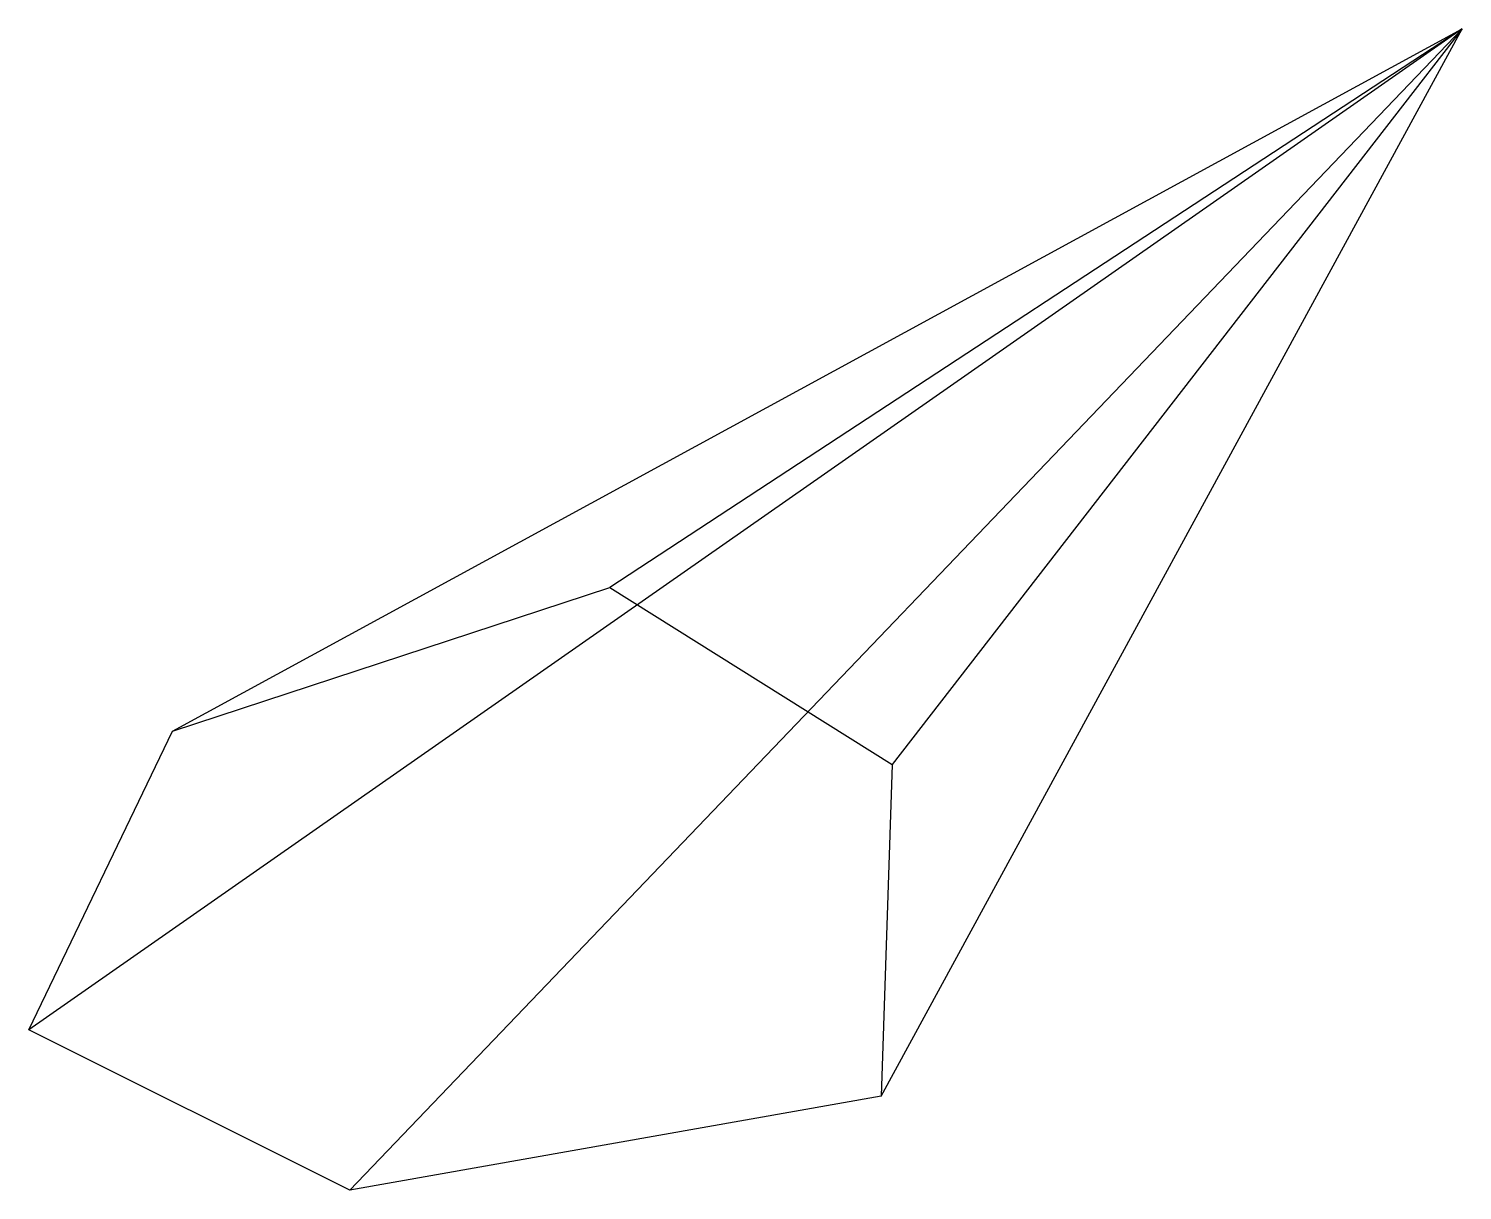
# Model space of a CAD drawing. Extents: x 121 to 265, y 115 to 232.
import ezdxf

# ---------------------------------------------------------------- set-up
doc = ezdxf.new("R2010")
doc.units = 0
doc.layers.get('0').update_dxf_attribs({"linetype": 'CONTINUOUS'})

msp = doc.modelspace()

# ---------------------------------------------------------------- linework, layer by layer
at = {"color": 7}
for p, q in [((264.792952, 231.877982), (120.718083, 131.26855)), ((135.181198, 161.284624), (264.792952, 231.877982)), ((152.981953, 115.148807), (264.792952, 231.877982)), ((264.792952, 231.877982), (179.126814, 175.736807)), ((206.384221, 124.598312), (264.792952, 231.877982)), ((264.792952, 231.877982), (207.496769, 157.949505)), ((135.181198, 161.284624), (179.126814, 175.736807)), ((179.126814, 175.736807), (207.496769, 157.949505)), ((120.718083, 131.26855), (135.181198, 161.284624)), ((207.496769, 157.949505), (206.384221, 124.598312)), ((152.981953, 115.148807), (120.718083, 131.26855)), ((206.384221, 124.598312), (152.981953, 115.148807))]:
    msp.add_line(p, q, dxfattribs=at)

doc.saveas('drawing.dxf')
